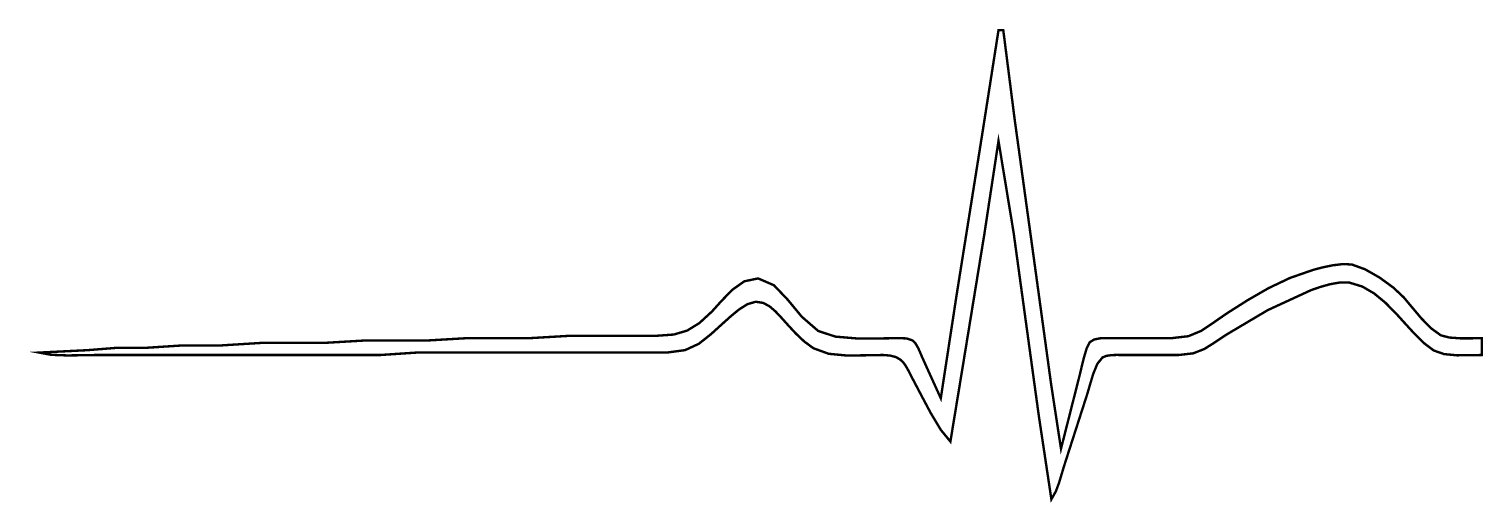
# Model space of a CAD drawing. Extents: x -0.06 to 8.56, y 0 to 2.8.
import ezdxf

# ---------------------------------------------------------------- set-up
doc = ezdxf.new("R2010")
doc.units = 0
doc.layers.get('0').update_dxf_attribs({"linetype": 'CONTINUOUS'})

msp = doc.modelspace()

# ---------------------------------------------------------------- linework, layer by layer
at = {"color": 0, "const_width": 0.014249}
msp.add_lwpolyline([(5.71658, 2.7971), (5.78386, 2.26986), (5.89996, 1.42919), (5.99972, 0.702474), (6.05854, 0.317763), (6.17068, 0.759494), (6.18061, 0.801704), (6.19482, 0.859375), (6.21132, 0.914387), (6.22814, 0.948406), (6.25478, 0.965061), (6.28911, 0.972168), (6.32531, 0.973579), (6.35781, 0.973199), (6.71403, 0.973199), (6.81332, 0.984754), (6.88867, 1.0159), (6.95861, 1.0625), (7.04172, 1.12012), (7.16558, 1.19857), (7.28819, 1.26926), (7.41581, 1.32992), (7.55469, 1.37815), (7.60721, 1.39199), (7.66857, 1.40479), (7.72999, 1.41217), (7.78271, 1.4094), (7.861, 1.38097), (7.94764, 1.33154), (8.0286, 1.27246), (8.0899, 1.2149), (8.13781, 1.15766), (8.19271, 1.09239), (8.25125, 1.03217), (8.30989, 0.989908), (8.36051, 0.976725), (8.42708, 0.972114), (8.49567, 0.972276), (8.55214, 0.973199), (8.55214, 0.873481), (8.48335, 0.871961), (8.40468, 0.871582), (8.32844, 0.878906), (8.26714, 0.90039), (8.21044, 0.943468), (8.15457, 0.998264), (8.09819, 1.05995), (8.04025, 1.12375), (7.97949, 1.18468), (7.91471, 1.23796), (7.84478, 1.27875), (7.76844, 1.30214), (7.71306, 1.30317), (7.65283, 1.29275), (7.59338, 1.27593), (7.54047, 1.25754), (7.2845, 1.13949), (7.04172, 0.995714), (6.96989, 0.947971), (6.90864, 0.909343), (6.84267, 0.883356), (6.75678, 0.873481), (6.41476, 0.873481), (6.38775, 0.873697), (6.35801, 0.872831), (6.3291, 0.868653), (6.30464, 0.858942), (6.27403, 0.821181), (6.24962, 0.761774), (6.23036, 0.697592), (6.21528, 0.645508), (6.07753, 0.21799), (6.06207, 0.166775), (6.0466, 0.114909), (6.02767, 0.064779), (6.00157, 0.018609), (5.92649, 0.517253), (5.77746, 1.60015), (5.6881, 2.14165), (5.60374, 1.58594), (5.48275, 0.844997), (5.4031, 0.360568), (5.34608, 0.430012), (5.28749, 0.527561), (5.23275, 0.630642), (5.18739, 0.716743), (5.16906, 0.751465), (5.15354, 0.782118), (5.13867, 0.808649), (5.12256, 0.830838), (5.10303, 0.848579), (5.07818, 0.861708), (5.04585, 0.870063), (5.00412, 0.873481), (4.90267, 0.871636), (4.79058, 0.870225), (4.68197, 0.880479), (4.59093, 0.913519), (4.53629, 0.953831), (4.48703, 1.00049), (4.44086, 1.05051), (4.3954, 1.10091), (4.36496, 1.13287), (4.33117, 1.16184), (4.29286, 1.18235), (4.24892, 1.1888), (4.20003, 1.17448), (4.15007, 1.1429), (4.10325, 1.10433), (4.06369, 1.06896), (3.984, 0.996744), (3.91217, 0.939887), (3.83057, 0.902235), (3.72174, 0.88775), (2.23981, 0.88775), (2.0261, 0.873481), (0.344726, 0.873481), (0.266439, 0.872071), (0.168024, 0.870876), (0.072428, 0.874567), (0.002713, 0.88775), (0.287706, 0.901964), (0.458713, 0.915636), (0.629665, 0.915636), (0.857639, 0.930447), (1.08567, 0.930447), (1.31364, 0.944715), (1.68408, 0.944715), (1.92632, 0.958985), (2.29682, 0.958985), (2.53906, 0.973199), (2.9095, 0.973199), (3.15175, 0.987468), (3.66471, 0.987468), (3.76378, 0.994629), (3.84358, 1.01834), (3.91531, 1.06255), (3.99001, 1.13124), (4.04617, 1.19347), (4.10986, 1.25928), (4.18192, 1.31), (4.26318, 1.32704), (4.35699, 1.28678), (4.43881, 1.20101), (4.52186, 1.10053), (4.61942, 1.01595), (4.72185, 0.982206), (4.85281, 0.971083), (4.98812, 0.971679), (5.10389, 0.973199), (5.14339, 0.971625), (5.18012, 0.959093), (5.19764, 0.939942), (5.21283, 0.91314), (5.22564, 0.884386), (5.23611, 0.859213), (5.34608, 0.616971), (5.44, 1.22976), (5.59435, 2.19862), (5.6881, 2.7971), (5.71658, 2.7971)], close=True, dxfattribs=at)

doc.saveas('drawing.dxf')
